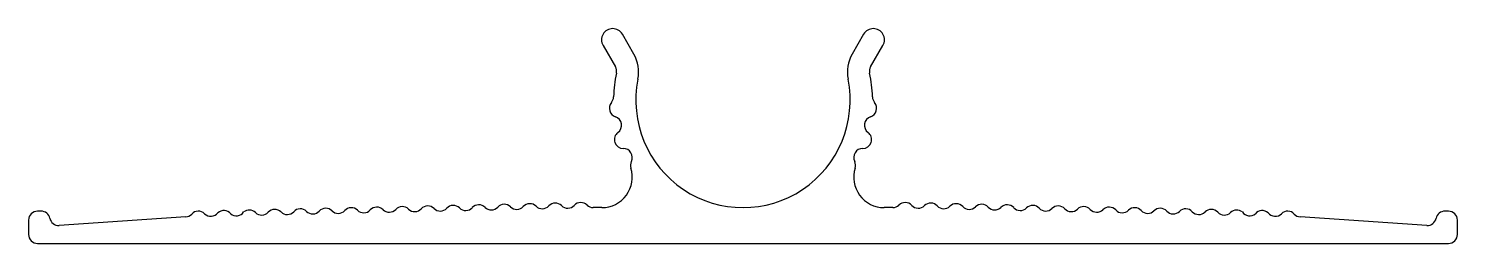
# Model space of a CAD drawing. Extents: x 3568.9 to 3648.9, y 309.9 to 321.9.
import ezdxf

# ---------------------------------------------------------------- set-up
doc = ezdxf.new("R2010")
doc.units = 0
doc.header["$LTSCALE"] = 15
doc.layers.get('0').update_dxf_attribs({"linetype": 'CONTINUOUS'})

msp = doc.modelspace()

# ---------------------------------------------------------------- linework, layer by layer
at = {"ltscale": 0.05}
for p, q in [((3602.78, 320.52), (3602.138, 321.633)), ((3615.645, 321.633), (3615.003, 320.52)), ((3601.055, 321.008), (3601.745, 319.813)), ((3616.038, 319.813), (3616.728, 321.008)), ((3568.892, 311.245), (3568.892, 310.445)), ((3569.592, 311.745), (3569.392, 311.745)), ((3577.692, 311.426), (3570.605, 310.946)), ((3600.992, 311.943), (3600.509, 311.943)), ((3617.275, 311.943), (3616.792, 311.943)), ((3647.178, 310.946), (3640.091, 311.426)), ((3648.392, 311.745), (3648.192, 311.745)), ((3648.892, 310.445), (3648.892, 311.245)), ((3569.392, 309.945), (3648.392, 309.945))]:
    msp.add_line(p, q, dxfattribs=at)
for centre, radius, start, end in [((3601.597, 321.32), 0.625, 30, 210), ((3616.187, 321.32), 0.625, 330, 150), ((3601.048, 319.52), 2, 348.64623, 30), ((3616.735, 319.52), 2, 150, 191.35377), ((3608.892, 317.945), 7.25, 167.95343, 178.56456), ((3601.312, 319.563), 0.5, 347.95343, 30), ((3616.471, 319.563), 0.5, 150, 192.04657), ((3608.892, 317.945), 7.25, 1.43544, 12.04657), ((3608.892, 317.945), 6, 168.64623, 11.35377), ((3601.908, 317.494), 0.5, 139.79997, 251.56505), ((3601.144, 318.139), 0.5, 319.79997, 358.56456), ((3615.875, 317.494), 0.5, 288.43495, 40.20003), ((3616.639, 318.139), 0.5, 181.43544, 220.20003), ((3601.592, 316.545), 0.5, 306.8699, 71.56505), ((3616.192, 316.545), 0.5, 108.43495, 233.1301), ((3602.192, 315.745), 0.5, 126.8699, 270), ((3615.592, 315.745), 0.5, 270, 53.1301), ((3602.192, 314.745), 0.5, 333.57707, 90), ((3615.592, 314.745), 0.5, 90, 206.42293), ((3603.087, 314.3), 0.5, 153.57707, 197.48663), ((3614.696, 314.3), 0.5, 342.51337, 26.42293), ((3600.992, 313.64), 1.697, 270, 17.48663), ((3616.792, 313.64), 1.697, 162.51337, 270), ((3589.815, 311.502), 0.5, 45.7158, 136.8618), ((3591.243, 311.534), 0.5, 45.7158, 136.8618), ((3592.671, 311.567), 0.5, 45.7158, 136.8618), ((3594.099, 311.599), 0.5, 45.7158, 136.8618), ((3595.527, 311.631), 0.5, 45.7158, 136.8618), ((3596.225, 312.347), 0.5, 225.7158, 316.8618), ((3596.955, 311.663), 0.5, 45.7158, 136.8618), ((3597.653, 312.379), 0.5, 225.7158, 316.8618), ((3598.383, 311.695), 0.5, 45.7158, 136.8618), ((3599.081, 312.411), 0.5, 225.7158, 316.8618), ((3599.81, 311.727), 0.5, 45.7158, 136.8618), ((3600.509, 312.443), 0.5, 225.7158, 270), ((3617.275, 312.443), 0.5, 270, 314.2842), ((3617.973, 311.727), 0.5, 43.1382, 134.2842), ((3618.702, 312.411), 0.5, 223.1382, 314.2842), ((3619.401, 311.695), 0.5, 43.1382, 134.2842), ((3620.13, 312.379), 0.5, 223.1382, 314.2842), ((3620.829, 311.663), 0.5, 43.1382, 134.2842), ((3621.558, 312.347), 0.5, 223.1382, 314.2842), ((3622.257, 311.631), 0.5, 43.1382, 134.2842), ((3623.684, 311.599), 0.5, 43.1382, 134.2842), ((3625.112, 311.567), 0.5, 43.1382, 134.2842), ((3626.54, 311.534), 0.5, 43.1382, 134.2842), ((3627.968, 311.502), 0.5, 43.1382, 134.2842), ((3569.392, 311.245), 0.5, 90, 180), ((3569.592, 311.245), 0.5, 11.53696, 90), ((3570.571, 311.445), 0.5, 191.53696, 273.87418), ((3577.658, 311.925), 0.5, 273.87418, 317.1618), ((3578.392, 311.245), 0.5, 45.4158, 137.1618), ((3579.094, 311.958), 0.5, 225.4158, 322.73365), ((3579.82, 311.277), 0.5, 39.25816, 131.00358), ((3580.522, 311.982), 0.5, 230.95666, 325.46526), ((3581.247, 311.31), 0.5, 45.7158, 128.89209), ((3581.946, 312.025), 0.5, 225.7158, 316.8618), ((3582.675, 311.342), 0.5, 45.7158, 136.8618), ((3583.374, 312.058), 0.5, 225.7158, 316.8618), ((3584.103, 311.374), 0.5, 45.7158, 136.8618), ((3584.802, 312.09), 0.5, 225.7158, 316.8618), ((3585.531, 311.406), 0.5, 45.7158, 136.8618), ((3586.229, 312.122), 0.5, 225.7158, 316.8618), ((3586.959, 311.438), 0.5, 45.7158, 136.8618), ((3587.657, 312.154), 0.5, 225.7158, 316.8618), ((3588.387, 311.47), 0.5, 45.7158, 136.8618), ((3589.085, 312.186), 0.5, 225.7158, 316.8618), ((3590.513, 312.218), 0.5, 225.7158, 316.8618), ((3591.941, 312.25), 0.5, 225.7158, 316.8618), ((3593.369, 312.282), 0.5, 225.7158, 316.8618), ((3594.797, 312.315), 0.5, 225.7158, 316.8618), ((3622.986, 312.315), 0.5, 223.1382, 314.2842), ((3624.414, 312.282), 0.5, 223.1382, 314.2842), ((3625.842, 312.25), 0.5, 223.1382, 314.2842), ((3627.27, 312.218), 0.5, 223.1382, 314.2842), ((3628.698, 312.186), 0.5, 223.1382, 314.2842), ((3629.396, 311.47), 0.5, 43.1382, 134.2842), ((3630.126, 312.154), 0.5, 223.1382, 314.2842), ((3630.824, 311.438), 0.5, 43.1382, 134.2842), ((3631.554, 312.122), 0.5, 223.1382, 314.2842), ((3632.252, 311.406), 0.5, 43.1382, 134.2842), ((3632.982, 312.09), 0.5, 223.1382, 314.2842), ((3633.68, 311.374), 0.5, 43.1382, 134.2842), ((3634.41, 312.058), 0.5, 223.1382, 314.2842), ((3635.108, 311.342), 0.5, 43.1382, 134.2842), ((3635.838, 312.025), 0.5, 223.1382, 314.2842), ((3636.536, 311.31), 0.5, 51.10791, 134.2842), ((3637.262, 311.982), 0.5, 214.53474, 309.04334), ((3637.964, 311.277), 0.5, 48.99642, 140.74184), ((3638.69, 311.958), 0.5, 217.26739, 314.88178), ((3639.392, 311.245), 0.5, 42.8382, 134.2842), ((3640.125, 311.925), 0.5, 222.8382, 266.12582), ((3647.212, 311.445), 0.5, 266.12582, 348.46304), ((3648.192, 311.245), 0.5, 90, 168.46304), ((3648.392, 311.245), 0.5, 360, 90), ((3569.392, 310.445), 0.5, 180, 270), ((3648.392, 310.445), 0.5, 270, 0)]:
    msp.add_arc(centre, radius, start, end, dxfattribs=at)

doc.saveas('drawing.dxf')
